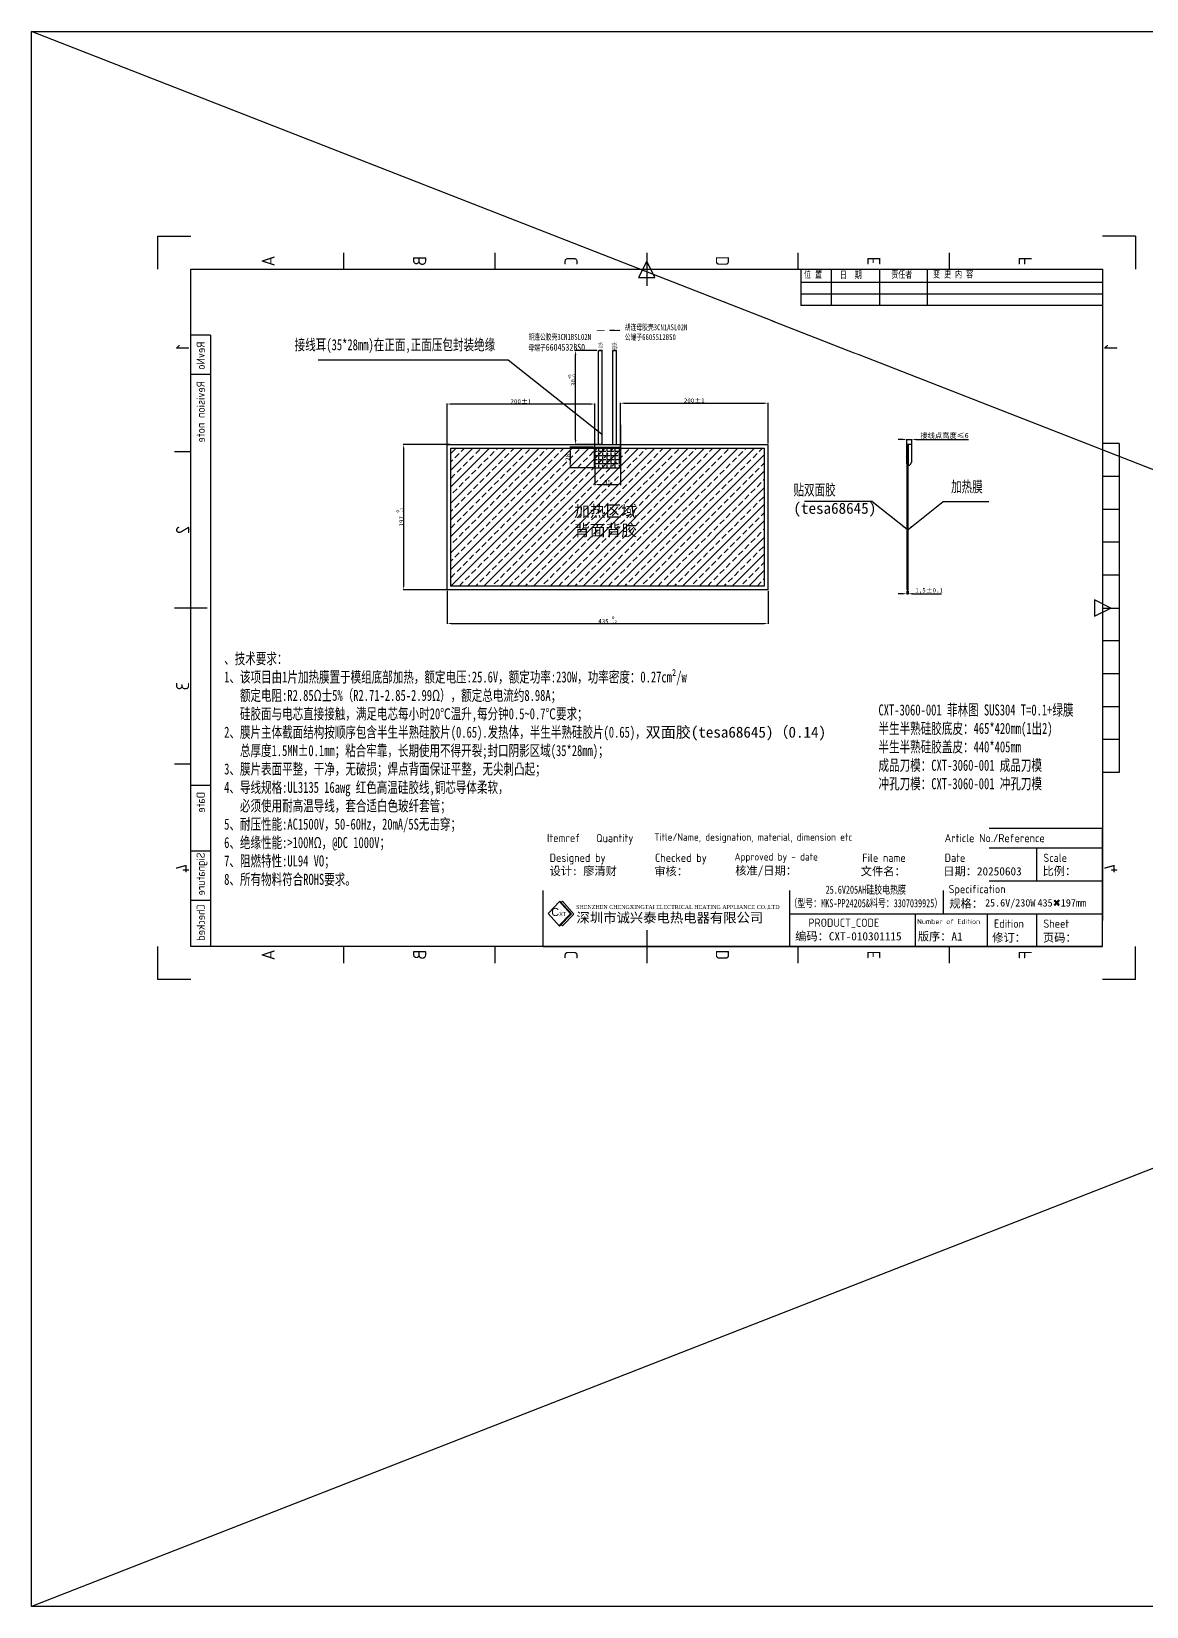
# Model space of a CAD drawing. Header units: millimetres. Extents: x -1327 to 8145, y -2943 to 1353.
# Drawn here: x 2679 to 4191, y -784 to 1353 of the extents above; entities that cross this region are included whole.
import ezdxf
from ezdxf.enums import TextEntityAlignment as Align

# ---------------------------------------------------------------- set-up
doc = ezdxf.new("R2010")
doc.units = ezdxf.units.MM
for name, color, linetype in [('7标注层', 7, 'Continuous'), ('FRAME 025', 7, 'Continuous'), ('FRAME 050', 6, 'Continuous'), ('FRAME 070', 5, 'Continuous'), ('FRAME 200', 8, 'Continuous'), ('发热膜', 7, 'Continuous'), ('标注', 2, 'Continuous')]:
    doc.layers.add(name, color=color, linetype=linetype)
doc.styles.add('10号', font='', dxfattribs={"width": 0.7, "height": 15})
doc.styles.add('ISO Proportional', font='isocp.shx')
doc.styles.get("Standard").update_dxf_attribs({"font": ''})
doc.styles.add('工程字', font='', dxfattribs={"width": 0.7, "height": 6})
doc.styles.add('标准', font='', dxfattribs={"width": 0.667})
doc.styles.add('标注', font='STFANGSO.TTF', dxfattribs={"width": 0.7, "height": 10})
doc.styles.get('10号').set_extended_font_data('SimSun')
doc.styles.get('Standard').set_extended_font_data('SimSun')
doc.styles.get('工程字').set_extended_font_data('SimSun')
doc.styles.get('标准').set_extended_font_data('宋体')
doc.dimstyles.new('ISO-25', dxfattribs={"dimscale": 0.5, "dimtxt": 18, "dimasz": 15, "dimexe": 1.25, "dimexo": 3, "dimtad": 1, "dimtoh": 1, "dimdec": 5, "dimtxsty": 'Standard', "dimcen": 2.5, "dimadec": 0, "dimazin": 0, "dimtfac": 1, "dimtmove": 0, "dimatfit": 3, "dimfxl": 1, "dimarcsym": 0})

# ---------------------------------------------------------------- blocks, each defined once
blk = doc.blocks.new('*D1')
at = {"color": 0, "lineweight": -2}
for p, q in [((3242.8, 793.9), (3242.8, 847.8)), ((3436.8, 847.2), (3248.8, 847.2)), ((3442.8, 776.4), (3442.8, 847.8))]:
    blk.add_line(p, q, dxfattribs=at)
at = {"color": 0}
for points in [[(3248.8, 848.2), (3248.8, 846.2), (3242.8, 847.2)], [(3436.8, 846.2), (3436.8, 848.2), (3442.8, 847.2)]]:
    blk.add_solid(points, dxfattribs=at)
at = {"layer": 'Defpoints', "color": 0}
for p in [(3242.8, 847.2), (3242.8, 792.4), (3442.8, 774.9)]:
    blk.add_point(p, dxfattribs=at)
at = {"color": 0, "insert": (3342.8, 850.7), "char_height": 6, "attachment_point": 5}
blk.add_mtext('200%%P1', dxfattribs=at)
blk = doc.blocks.new('*D2')
at = {"color": 0, "lineweight": -2}
for p, q in [((3477.8, 776.4), (3477.8, 849)), ((3483.8, 848.3), (3671.8, 848.3)), ((3677.8, 793.9), (3677.8, 849))]:
    blk.add_line(p, q, dxfattribs=at)
at = {"color": 0}
for points in [[(3483.8, 849.3), (3483.8, 847.3), (3477.8, 848.3)], [(3671.8, 847.3), (3671.8, 849.3), (3677.8, 848.3)]]:
    blk.add_solid(points, dxfattribs=at)
at = {"layer": 'Defpoints', "color": 0}
for p in [(3677.8, 848.3), (3677.8, 792.4), (3477.8, 774.9)]:
    blk.add_point(p, dxfattribs=at)
at = {"color": 0, "insert": (3577.8, 851.9), "char_height": 6, "attachment_point": 5}
blk.add_mtext('200%%P1', dxfattribs=at)
blk = doc.blocks.new('*D3')
at = {"color": 0, "lineweight": -2}
for p, q in [((3477.8, 818.9), (3477.8, 737.4)), ((3442.8, 787.4), (3442.8, 737.4)), ((3448.8, 738), (3471.8, 738))]:
    blk.add_line(p, q, dxfattribs=at)
at = {"color": 0}
for points in [[(3448.8, 739), (3448.8, 737), (3442.8, 738)], [(3471.8, 737), (3471.8, 739), (3477.8, 738)]]:
    blk.add_solid(points, dxfattribs=at)
at = {"layer": 'Defpoints', "color": 0}
for p in [(3477.8, 820.4), (3442.8, 788.9), (3477.8, 738)]:
    blk.add_point(p, dxfattribs=at)
at = {"color": 0, "insert": (3460.3, 741.3), "char_height": 6, "attachment_point": 5}
blk.add_mtext('35', dxfattribs=at)
blk = doc.blocks.new('*D4')
at = {"color": 0, "lineweight": -2}
for p, q in [((3246.3, 792.4), (3183.2, 792.4)), ((3183.8, 786.4), (3183.8, 601.4)), ((3246.3, 595.4), (3183.2, 595.4))]:
    blk.add_line(p, q, dxfattribs=at)
at = {"color": 0}
for points in [[(3184.8, 786.4), (3182.8, 786.4), (3183.8, 792.4)], [(3182.8, 601.4), (3184.8, 601.4), (3183.8, 595.4)]]:
    blk.add_solid(points, dxfattribs=at)
at = {"layer": 'Defpoints', "color": 0}
for p in [(3247.8, 792.4), (3183.8, 595.4), (3247.8, 595.4)]:
    blk.add_point(p, dxfattribs=at)
at = {"color": 0, "insert": (3178.7, 693.9), "char_height": 6, "attachment_point": 5, "rotation": 90}
blk.add_mtext('197 {\\H0.7x;\\S0^ -2;}', dxfattribs=at)
blk = doc.blocks.new('*D5')
at = {"color": 0, "lineweight": -2}
for p, q in [((3441.3, 788.9), (3409, 788.9)), ((3409.6, 782.9), (3409.6, 766.9)), ((3441.3, 760.9), (3409, 760.9))]:
    blk.add_line(p, q, dxfattribs=at)
at = {"color": 0}
for points in [[(3410.6, 782.9), (3408.6, 782.9), (3409.6, 788.9)], [(3408.6, 766.9), (3410.6, 766.9), (3409.6, 760.9)]]:
    blk.add_solid(points, dxfattribs=at)
at = {"layer": 'Defpoints', "color": 0}
for p in [(3442.8, 788.9), (3409.6, 760.9), (3442.8, 760.9)]:
    blk.add_point(p, dxfattribs=at)
at = {"color": 0, "insert": (3406.3, 774.9), "char_height": 6, "attachment_point": 5, "rotation": 90}
blk.add_mtext('28', dxfattribs=at)
blk = doc.blocks.new('*D6')
at = {"color": 0, "lineweight": -2}
for p, q in [((3242.8, 593.9), (3242.8, 548.9)), ((3677.8, 593.9), (3677.8, 548.9)), ((3248.8, 549.5), (3671.8, 549.5))]:
    blk.add_line(p, q, dxfattribs=at)
at = {"color": 0}
for points in [[(3248.8, 550.5), (3248.8, 548.5), (3242.8, 549.5)], [(3671.8, 548.5), (3671.8, 550.5), (3677.8, 549.5)]]:
    blk.add_solid(points, dxfattribs=at)
at = {"layer": 'Defpoints', "color": 0}
for p in [(3242.8, 595.4), (3677.8, 595.4), (3677.8, 549.5)]:
    blk.add_point(p, dxfattribs=at)
at = {"color": 0, "insert": (3460.3, 554.6), "char_height": 6, "attachment_point": 5}
blk.add_mtext('435 {\\H0.7x;\\S0^ -2;}', dxfattribs=at)
blk = doc.blocks.new('*D7')
at = {"color": 0, "lineweight": -2}
for p, q in [((3445.5, 919.8), (3416.3, 919.8)), ((3416.9, 798.4), (3416.9, 913.8)), ((3451.5, 792.4), (3416.3, 792.4))]:
    blk.add_line(p, q, dxfattribs=at)
at = {"color": 0}
for points in [[(3417.9, 913.8), (3415.9, 913.8), (3416.9, 919.8)], [(3415.9, 798.4), (3417.9, 798.4), (3416.9, 792.4)]]:
    blk.add_solid(points, dxfattribs=at)
at = {"layer": 'Defpoints', "color": 0}
for p in [(3416.9, 919.8), (3447, 919.8), (3453, 792.4)]:
    blk.add_point(p, dxfattribs=at)
at = {"color": 0, "insert": (3411.8, 879.6), "char_height": 6, "attachment_point": 5, "rotation": 90}
blk.add_mtext('30{\\H0.7x;\\S+5^ -0;}', dxfattribs=at)
blk = doc.blocks.new('*D8')
at = {"color": 0, "lineweight": -2}
for p, q in [((3860.2, 589.9), (3854.2, 589.9)), ((3866.2, 593.9), (3866.2, 589.3)), ((3866.2, 589.9), (3867.7, 589.9)), ((3867.7, 593.9), (3867.7, 589.3)), ((3873.7, 589.9), (3912.9, 589.9))]:
    blk.add_line(p, q, dxfattribs=at)
at = {"color": 0}
for points in [[(3860.2, 588.9), (3860.2, 590.9), (3866.2, 589.9)], [(3873.7, 590.9), (3873.7, 588.9), (3867.7, 589.9)]]:
    blk.add_solid(points, dxfattribs=at)
at = {"layer": 'Defpoints', "color": 0}
for p in [(3866.2, 595.4), (3867.7, 595.4), (3867.7, 589.9)]:
    blk.add_point(p, dxfattribs=at)
at = {"color": 0, "insert": (3896.3, 593.9), "char_height": 6, "attachment_point": 5}
blk.add_mtext('1,5%%P0.1', dxfattribs=at)
blk = doc.blocks.new('*D9')
at = {"color": 0, "lineweight": -2}
for p, q in [((3860.2, 799.1), (3854.2, 799.1)), ((3866.2, 765.9), (3866.2, 799.8)), ((3866.2, 799.1), (3872.7, 799.1)), ((3872.7, 772.7), (3872.7, 799.8)), ((3878.7, 799.1), (3949.6, 799.1))]:
    blk.add_line(p, q, dxfattribs=at)
at = {"color": 0}
for points in [[(3860.2, 798.1), (3860.2, 800.1), (3866.2, 799.1)], [(3878.7, 800.1), (3878.7, 798.1), (3872.7, 799.1)]]:
    blk.add_solid(points, dxfattribs=at)
at = {"layer": 'Defpoints', "color": 0}
for p in [(3872.7, 799.1), (3872.7, 771.2), (3866.2, 764.4)]:
    blk.add_point(p, dxfattribs=at)
at = {"color": 0, "insert": (3917.2, 804.1), "char_height": 6, "attachment_point": 5}
blk.add_mtext('{\\H1.166667x;接线点高度≤6}', dxfattribs=at)

msp = doc.modelspace()

# ---------------------------------------------------------------- hatches: boundary and pattern name
h = msp.add_hatch()
h.set_pattern_fill('ANSI33', color=3, scale=2.5)
h.set_pattern_definition([(45, (3247.764, 600.354), (-11.2253, 11.2253), []), (45, (3258.99, 600.354), (-11.2253, 11.2253), [7.9375, -3.96875])])
h.paths.add_polyline_path([(3247.76392, 600.354362), (3672.76392, 600.354362), (3672.76392, 787.354362), (3247.76392, 787.354362)])
h.paths.add_polyline_path([(3505.204399, 656.57728), (3409.992108, 656.57728), (3409.992108, 713.733705), (3505.204399, 713.733705)], flags=24)
h = msp.add_hatch()
h.set_pattern_fill('ANGLE', color=6, scale=0.8)
h.set_pattern_definition([(0, (3442.764, 760.8624), (0, 5.588), [4.064, -1.524]), (90, (3442.764, 760.8624), (-5.588, 3e-16), [4.064, -1.524])])
h.paths.add_polyline_path([(3442.76392, 760.862449), (3477.76392, 760.862449), (3477.76392, 788.862449), (3442.76392, 788.862449)])

# ---------------------------------------------------------------- linework, layer by layer
at = {"color": 4}
for p, q in [((3445.651161, 946.001763), (3445.651161, 922.92627)), ((3456.151622, 946.001763), (3445.651161, 946.001763)), ((3445.651161, 946.001763), (3445.651161, 922.92627)), ((3456.151622, 946.001763), (3445.651161, 946.001763)), ((3450.901392, 943.867589), (3448.295036, 943.867589)), ((3448.295036, 943.867589), (3448.295036, 933.677559)), ((3450.901392, 943.867589), (3448.295036, 943.867589)), ((3448.295036, 943.867589), (3448.295036, 933.677559)), ((3450.901392, 943.867589), (3453.507747, 943.867589)), ((3450.901392, 943.867589), (3453.507747, 943.867589)), ((3453.507747, 943.867589), (3453.507747, 933.677559)), ((3453.507747, 943.867589), (3453.507747, 933.677559)), ((3456.151622, 946.001763), (3456.151622, 922.92627)), ((3456.151622, 946.001763), (3456.151622, 922.92627)), ((3463.20134, 946.259478), (3463.20134, 932.804944)), ((3463.20134, 946.259478), (3463.20134, 932.804944)), ((3469.961482, 946.985046), (3463.926908, 946.985046)), ((3469.961482, 946.985046), (3463.926908, 946.985046)), ((3465.614486, 937.413544), (3465.614486, 946.259478)), ((3465.614486, 937.413544), (3465.614486, 946.259478)), ((3469.961482, 944.052253), (3467.099588, 944.052253)), ((3467.099588, 943.727594), (3467.099588, 944.052253)), ((3469.961482, 944.052253), (3467.099588, 944.052253)), ((3467.099588, 943.727594), (3467.099588, 944.052253)), ((3467.099588, 937.582139), (3467.099588, 943.727594)), ((3467.099588, 943.727594), (3469.961482, 943.727594)), ((3467.099588, 937.582139), (3467.099588, 943.727594)), ((3467.099588, 943.727594), (3469.961482, 943.727594)), ((3469.961482, 946.985046), (3475.996056, 946.985046)), ((3469.961482, 946.985046), (3475.996056, 946.985046)), ((3469.961482, 944.052253), (3472.823376, 944.052253)), ((3469.961482, 944.052253), (3472.823376, 944.052253)), ((3472.823376, 943.727594), (3469.961482, 943.727594)), ((3472.823376, 943.727594), (3469.961482, 943.727594)), ((3472.823376, 943.727594), (3472.823376, 944.052253)), ((3472.823376, 943.727594), (3472.823376, 944.052253)), ((3472.823376, 937.582139), (3472.823376, 943.727594)), ((3472.823376, 937.582139), (3472.823376, 943.727594)), ((3474.308479, 937.413544), (3474.308479, 946.259478)), ((3474.308479, 937.413544), (3474.308479, 946.259478)), ((3476.721624, 946.259478), (3476.721624, 932.804944)), ((3476.721624, 946.259478), (3476.721624, 932.804944)), ((3447.013486, 923.685948), (3445.651161, 923.685948)), ((3447.013486, 923.685948), (3445.651161, 923.685948)), ((3445.651161, 922.92627), (3445.651161, 920.920352)), ((3445.651161, 922.92627), (3445.651161, 920.920352)), ((3450.901392, 921.824862), (3446.752569, 921.824862)), ((3450.901392, 921.824862), (3446.752569, 921.824862)), ((3450.901392, 919.818944), (3446.752569, 919.818944)), ((3455.050214, 919.818944), (3446.752569, 919.818944)), ((3448.015407, 921.581545), (3446.968816, 921.581545)), ((3446.968816, 921.581545), (3446.968816, 919.818944)), ((3448.015407, 921.581545), (3446.968816, 921.581545)), ((3446.968816, 921.581545), (3446.968816, 919.818944)), ((3447.013486, 932.576151), (3447.013486, 923.685948)), ((3447.013486, 932.576151), (3447.013486, 923.685948)), ((3448.015407, 920.43126), (3448.015407, 921.581545)), ((3448.015407, 921.581545), (3450.901392, 921.581545)), ((3448.015407, 920.43126), (3448.015407, 921.581545)), ((3448.015407, 921.581545), (3450.901392, 921.581545)), ((3450.901392, 920.43126), (3448.015407, 920.43126)), ((3448.015407, 920.43126), (3448.015407, 919.818944)), ((3450.901392, 920.43126), (3448.015407, 920.43126)), ((3448.015407, 920.43126), (3448.015407, 919.818944)), ((3448.295036, 933.677559), (3448.114894, 933.677559)), ((3448.295036, 933.677559), (3448.114894, 933.677559)), ((3448.295036, 939.747934), (3450.901392, 939.747934)), ((3448.295036, 939.747934), (3450.901392, 939.747934)), ((3448.295036, 938.146097), (3450.901392, 938.146097)), ((3448.295036, 938.146097), (3450.901392, 938.146097)), ((3448.295036, 933.677559), (3450.901392, 933.677559)), ((3448.295036, 933.677559), (3450.901392, 933.677559)), ((3453.507747, 939.747934), (3450.901392, 939.747934)), ((3453.507747, 939.747934), (3450.901392, 939.747934)), ((3453.507747, 938.146097), (3450.901392, 938.146097)), ((3453.507747, 938.146097), (3450.901392, 938.146097)), ((3453.507747, 933.677559), (3450.901392, 933.677559)), ((3453.507747, 933.677559), (3450.901392, 933.677559)), ((3450.901392, 921.824862), (3455.050214, 921.824862)), ((3453.787376, 921.581545), (3450.901392, 921.581545)), ((3453.787376, 921.581545), (3450.901392, 921.581545)), ((3450.901392, 920.43126), (3453.787376, 920.43126)), ((3450.901392, 920.43126), (3453.787376, 920.43126)), ((3453.507747, 933.677559), (3453.68789, 933.677559)), ((3453.507747, 933.677559), (3453.68789, 933.677559)), ((3453.787376, 920.43126), (3453.787376, 921.581545)), ((3453.787376, 921.581545), (3454.833968, 921.581545)), ((3453.787376, 920.43126), (3453.787376, 921.581545)), ((3453.787376, 921.581545), (3454.833968, 921.581545)), ((3453.787376, 920.43126), (3453.787376, 919.818944)), ((3453.787376, 920.43126), (3453.787376, 919.818944)), ((3454.789298, 932.576151), (3454.789298, 923.685948)), ((3454.789298, 932.576151), (3454.789298, 923.685948)), ((3454.789298, 923.685948), (3456.151622, 923.685948)), ((3454.789298, 923.685948), (3456.151622, 923.685948)), ((3454.833968, 921.581545), (3454.833968, 919.818944)), ((3454.833968, 921.581545), (3454.833968, 919.818944)), ((3456.151622, 922.92627), (3456.151622, 920.920352)), ((3456.151622, 922.92627), (3456.151622, 920.920352)), ((3465.212373, 932.079376), (3463.926908, 932.079376)), ((3465.212373, 932.079376), (3463.926908, 932.079376)), ((3465.212373, 920.544512), (3465.212373, 932.079376)), ((3465.212373, 932.079376), (3469.961482, 932.079376)), ((3465.212373, 920.544512), (3465.212373, 932.079376)), ((3465.212373, 932.079376), (3469.961482, 932.079376)), ((3465.937941, 919.818944), (3473.985024, 919.818944)), ((3467.099588, 937.05076), (3465.97727, 937.05076)), ((3467.099588, 937.05076), (3465.97727, 937.05076)), ((3469.961482, 937.582139), (3467.099588, 937.582139)), ((3467.099588, 937.582139), (3467.099588, 937.05076)), ((3469.961482, 937.582139), (3467.099588, 937.582139)), ((3467.099588, 937.582139), (3467.099588, 937.05076)), ((3469.961482, 937.582139), (3472.823376, 937.582139)), ((3469.961482, 937.582139), (3472.823376, 937.582139)), ((3475.996056, 932.079376), (3469.961482, 932.079376)), ((3475.996056, 932.079376), (3469.961482, 932.079376)), ((3472.823376, 937.582139), (3472.823376, 937.05076)), ((3472.823376, 937.582139), (3472.823376, 937.05076)), ((3472.823376, 937.05076), (3473.945695, 937.05076)), ((3472.823376, 937.05076), (3473.945695, 937.05076)), ((3474.710592, 920.544512), (3474.710592, 932.079376)), ((3474.710592, 920.544512), (3474.710592, 932.079376))]:
    msp.add_line(p, q, dxfattribs=at)
for p, q in [((3452.901392, 919.818944), (3448.901392, 919.818944)), ((3866.245961, 595.354362), (3866.245961, 792.354362)), ((3867.745961, 792.354362), (3866.245961, 792.354362)), ((3867.745961, 595.354362), (3867.745961, 792.354362)), ((3872.745961, 769.357483), (3870.245961, 764.354362)), ((3442.76392, 760.862449), (3477.76392, 760.862449)), ((3866.245961, 764.354362), (3867.745961, 764.354362)), ((3866.245961, 595.354362), (3867.745961, 595.354362))]:
    msp.add_line(p, q)
at = {"lineweight": 9}
for p, q in [((3395.689611, 173.065931), (3379.690017, 156.370969)), ((3409.911021, 155.870462), (3394.979423, 172.324876)), ((3411.346195, 155.812592), (3395.689611, 173.065931)), ((3397.287141, 171.305475), (3398.966917, 172.695888)), ((3414.664898, 155.39693), (3398.966917, 172.695888)), ((3379.690017, 156.370969), (3395.259058, 138.942559)), ((3394.538199, 139.749507), (3409.911021, 155.870462)), ((3395.259058, 138.942559), (3411.346195, 155.812592)), ((3399.335737, 139.32176), (3414.664898, 155.39693)), ((3397.353453, 141.13888), (3399.335737, 139.32176))]:
    msp.add_line(p, q, dxfattribs=at)
for points in [[(3242.76392, 792.354362), (3677.76392, 792.354362), (3677.76392, 595.354362), (3242.76392, 595.354362), (3242.76392, 792.354362), (3442.76392, 792.354362)], [(3872.745961, 769.357483), (3872.745961, 792.354362), (3867.745961, 792.354362), (3867.745961, 764.354362), (3870.245961, 764.354362)], [(3247.76392, 787.354362), (3672.76392, 787.354362), (3672.76392, 600.354362), (3247.76392, 600.354362), (3247.76392, 787.354362)], [(3442.76392, 760.862449), (3442.76392, 788.862449), (3477.76392, 788.862449), (3477.76392, 760.862449)]]:
    msp.add_lwpolyline(points)
at = {"color": 4}
for centre, radius, start, end in [((3463.926908, 946.259478), 0.725568, 90, 180), ((3463.926908, 946.259478), 0.725568, 90, 180), ((3466.340054, 946.259478), 0.725568, 90, 180), ((3466.340054, 946.259478), 0.725568, 90, 180), ((3473.582911, 946.259478), 0.725568, 0, 90), ((3473.582911, 946.259478), 0.725568, 0, 90), ((3475.996056, 946.259478), 0.725568, 0, 90), ((3475.996056, 946.259478), 0.725568, 0, 90), ((3446.752569, 922.92627), 1.101408, 180, 270), ((3446.752569, 922.92627), 1.101408, 180, 270), ((3446.752569, 920.920352), 1.101408, 180, 270), ((3446.752569, 920.920352), 1.101408, 180, 270), ((3448.114894, 932.576151), 1.101408, 90, 180), ((3448.114894, 932.576151), 1.101408, 90, 180), ((3453.68789, 932.576151), 1.101408, 0, 90), ((3453.68789, 932.576151), 1.101408, 0, 90), ((3455.050214, 922.92627), 1.101408, 270, 0), ((3455.050214, 922.92627), 1.101408, 270, 0), ((3455.050214, 920.920352), 1.101408, 270, 0), ((3455.050214, 920.920352), 1.101408, 270, 0), ((3463.926908, 932.804944), 0.725568, 180, 270), ((3463.926908, 932.804944), 0.725568, 180, 270), ((3465.937941, 920.544512), 0.725568, 180, 270), ((3465.937941, 920.544512), 0.725568, 180, 270), ((3465.97727, 937.413544), 0.362784, 180, 270), ((3465.97727, 937.413544), 0.362784, 180, 270), ((3473.945695, 937.413544), 0.362784, 270, 0), ((3473.945695, 937.413544), 0.362784, 270, 0), ((3473.985024, 920.544512), 0.725568, 270, 0), ((3473.985024, 920.544512), 0.725568, 270, 0), ((3475.996056, 932.804944), 0.725568, 270, 0), ((3475.996056, 932.804944), 0.725568, 270, 0)]:
    msp.add_arc(centre, radius, start, end, dxfattribs=at)
at = {"layer": 'FRAME 050'}
for p, q in [((3102.787092, 1030.076166), (3102.787092, 1052.389851)), ((3308.072988, 1030.076166), (3308.072988, 1052.389851)), ((3513.358885, 1052.389851), (3513.358885, 1007.762482)), ((3718.644781, 1030.076166), (3718.644781, 1052.389851)), ((3923.930677, 1030.076166), (3923.930677, 1052.389851)), ((3513.358885, 1041.233009), (3502.202042, 1018.919324)), ((3524.515727, 1018.919324), (3513.358885, 1041.233009)), ((3502.202042, 1018.919324), (3524.515727, 1018.919324)), ((4153.761627, 793.648982), (4153.761627, 347.375294)), ((4153.761627, 436.630031), (4131.447942, 436.630031)), ((4153.761627, 392.002663), (4131.447942, 392.002663)), ((2895.269827, 358.532136), (2872.956143, 358.532136)), ((4153.761627, 347.375294), (4131.447942, 347.375294)), ((3513.358885, 133.54148), (3513.358885, 88.914111)), ((3102.787092, 88.914111), (3102.787092, 111.227795)), ((3308.072988, 88.914111), (3308.072988, 111.227795)), ((3718.644781, 88.914111), (3718.644781, 111.227795)), ((3923.930677, 88.914111), (3923.930677, 111.227795))]:
    msp.add_line(p, q, dxfattribs=at)
for points in [[(4153.761627, 793.648982), (4131.447942, 793.648982)], [(2895.269827, 782.49214), (2872.956143, 782.49214)], [(4153.761627, 749.021613), (4131.447942, 749.021613)], [(4153.761627, 704.394244), (4131.447942, 704.394244)], [(4153.761627, 659.766875), (4131.447942, 659.766875)], [(4153.761627, 615.139507), (4131.447942, 615.139507)], [(2917.583511, 570.512138), (2872.956143, 570.512138)], [(4131.447942, 570.512138), (4153.761627, 570.512138)], [(4153.761627, 525.884769), (4131.447942, 525.884769)], [(4153.761627, 481.2574), (4131.447942, 481.2574)]]:
    msp.add_lwpolyline(points, dxfattribs=at)
msp.add_lwpolyline([(4120.2911, 581.66898), (4120.2911, 559.355296), (4142.604784, 570.512138)], close=True, dxfattribs=at)
at = {"layer": 'FRAME 070'}
for p, q in [((2895.269827, 111.227795), (2895.269827, 1030.076166)), ((2895.269827, 1030.076166), (4131.447942, 1030.076166)), ((3722.117057, 1030.076166), (3722.117057, 980.802025)), ((3763.621671, 1030.076166), (3763.621671, 980.802025)), ((3829.088538, 1030.076166), (3829.088538, 980.802025)), ((3893.540417, 1030.076166), (3893.540417, 980.802025)), ((4131.447942, 1030.076166), (4131.447942, 146.552134)), ((4131.447942, 1012.053999), (3722.117057, 1012.053999)), ((4131.447942, 996.428012), (3722.117057, 996.428012)), ((4131.447942, 980.802025), (3722.117057, 980.802025)), ((2922.046248, 940.821429), (2922.046248, 111.227795)), ((2922.046248, 329.901902), (2895.269827, 329.901902)), ((3372.782673, 111.227795), (3372.782673, 271.886323)), ((3372.782673, 271.886323), (4131.447942, 271.886323)), ((3439.723726, 245.109902), (3439.723726, 271.886323)), ((3515.590253, 245.109902), (3515.590253, 271.886323)), ((3908.311098, 245.109902), (3908.311098, 271.886323)), ((4131.447942, 111.227795), (4131.447942, 271.886323)), ((2922.046248, 240.647165), (2895.269827, 240.647165)), ((3372.782673, 245.109902), (4131.447942, 245.109902)), ((3515.590253, 200.482533), (3515.590253, 245.109902)), ((3627.158675, 200.482533), (3627.158675, 245.109902)), ((3796.742676, 200.482533), (3796.742676, 245.109902)), ((3908.311098, 200.482533), (3908.311098, 245.109902)), ((4042.193205, 200.482533), (4042.193205, 245.109902)), ((3372.782673, 200.482533), (4131.447942, 200.482533)), ((3707.487939, 111.227795), (3707.487939, 200.482533)), ((3915.89532, 155.855164), (3915.89532, 200.482533)), ((2922.046248, 173.706112), (2895.269827, 173.706112)), ((3707.487939, 155.855164), (4131.447942, 155.855164)), ((3877.950761, 111.227795), (3877.950761, 155.855164)), ((3975.252151, 111.227795), (3975.252151, 155.855164)), ((4042.193205, 111.227795), (4042.193205, 155.855164)), ((4131.447942, 111.227795), (2895.269827, 111.227795)), ((3372.782673, 111.227795), (4131.447942, 111.227795))]:
    msp.add_line(p, q, dxfattribs=at)
for points in [[(2922.046248, 940.821429), (2895.269827, 940.821429)], [(2922.046248, 887.268586), (2895.269827, 887.268586)]]:
    msp.add_lwpolyline(points, dxfattribs=at)
at = {"layer": 'FRAME 200'}
for p, q in [((2850.642458, 1030.076166), (2850.642458, 1074.703535)), ((2850.642458, 1074.703535), (2895.269827, 1074.703535)), ((4176.075311, 1074.703535), (4131.447942, 1074.703535)), ((4176.075311, 1074.703535), (4176.075311, 1030.076166)), ((2850.642458, 66.600426), (2850.642458, 111.227795)), ((4176.075311, 66.600426), (4176.075311, 111.227795)), ((2895.269827, 66.600426), (2850.642458, 66.600426)), ((4176.075311, 66.600426), (4131.447942, 66.600426))]:
    msp.add_line(p, q, dxfattribs=at)

# ---------------------------------------------------------------- texts
at = {"color": 4, "style": '标准', "width": 0.667}
for s, height, p in [('公头', 4.7580826, (3453.203334, 922.73217)), ('公头', 4.7580826, (3453.203334, 922.73217)), ('母头', 5.9476032, (3472.863921, 920.330728)), ('母头', 5.9476032, (3472.863921, 920.330728))]:
    msp.add_text(s, height=height, rotation=810, dxfattribs=at).set_placement(p)
at = {"color": 3, "char_height": 15, "width": 600, "attachment_point": 1, "style": '工程字'}
for s, insert in [('接线耳(35*28mm)在正面,正面压包封装绝缘', (3035.991569, 935.21134)), ('贴双面胶\\P{\\W1;(tesa68645)}', (3712.274806, 738.353225)), ('加热膜', (3925.924085, 742.678625))]:
    msp.add_mtext(s, dxfattribs=dict(at, insert=insert))
at = {"insert": (3383.944405, 163.747949), "char_height": 12.85973911, "width": 24.45357531, "attachment_point": 1}
msp.add_mtext('{\\fFZShuTi|b0|i0|c134|p2;\\H0.8571x;C\\H0.5x;XT}', dxfattribs=at)
at = {"layer": '7标注层', "insert": (3392.785739, 709.833705), "char_height": 15.6, "attachment_point": 1}
msp.add_mtext_dynamic_manual_height_columns('\\pxqc;加热区域\\P背面背胶', width=129.62502834, gutter_width=66.3, heights=[-49.356425], dxfattribs=at)
at = {"layer": 'FRAME 025', "style": 'ISO Proportional', "text_generation_flag": 2}
for s, p in [('RevNo', (2908.658038, 931.895955)), ('Revision note', (2908.658038, 878.343113)), ('Date', (2908.658038, 320.976429)), ('Signature', (2908.658038, 239.036126)), ('Checked', (2908.658038, 168.872995))]:
    msp.add_text(s, height=11.1568422, rotation=450, dxfattribs=at).set_placement(p, align=Align.MIDDLE_LEFT)
at = {"layer": 'FRAME 025', "style": 'ISO Proportional'}
for s, height, p in [('Itemref', 11.1568422, (3378.189407, 258.749451)), ('Quantity', 11.1568422, (3444.722035, 258.498112)), ('Title/Name, designation, material, dimension etc', 10.04115798, (3523.623179, 259.836933)), ('Article No./Reference', 11.1568422, (3917.236572, 258.498112)), ('Designed by', 11.1568422, (3381.708147, 231.721691)), ('Checked by', 11.1568422, (3524.515727, 231.721691)), ('Approved by - date', 10.04115798, (3632.393816, 233.060512)), ('File name', 11.1568422, (3805.66815, 231.721691)), ('Date', 11.1568422, (3917.236572, 231.721691)), ('Scale', 11.1568422, (4051.118678, 231.721691)), ('Specification', 11.1568422, (3922.635478, 189.304025)), ('Number of Edition', 6.82210824, (3879.917839, 145.295777)), ('Edition', 11.1568422, (3984.177625, 142.466953)), ('Sheet', 11.1568422, (4051.118678, 142.466953))]:
    msp.add_text(s, height=height, rotation=360, dxfattribs=at).set_placement(p, align=Align.MIDDLE_LEFT)
at = {"layer": 'FRAME 025', "attachment_point": 1, "style": 'ISO Proportional'}
for s, insert, char_height, width in [('{\\fSimSun|b0|i0|c134|p2;设计: 廖清财}', (3381.708147, 219.449165), 11.1568422, 240.92192661), ('{\\fￋￎￌﾣﾤ|b0|i0|c134|p2;审核：}', (3523.611464, 219.003235), 11.1568422, 91.486106), ('{\\fSimSun|b0|i0|c134|p2;核准/日期：}', (3633.384503, 219.960829), 11.1568422, 175.29486886), ('{\\fￋￎￌﾣﾤ|b0|i0|c134|p2;文件名：}', (3803.540186, 219.003235), 11.1568422, 91.486106), ('{\\fSimSun|b0|i0|c134|p2;日期：\\C1;20250603}', (3915.396316, 219.003235), 11.1568422, 204.40667878), ('{\\fￋￎￌﾣﾤ|b0|i0|c134|p2;比例：}', (4049.994633, 219.316942), 11.1568422, 91.486106), ('{\\fￋￎￌﾣﾤ|b0|i0|c134|p2;规格：}', (3923.613306, 175.166061), 11.1568422, 91.486106), ('{\\fSimSun|b0|i0|c134|p2;\\C1;25.6V/230W\\f汉仪长仿宋体|b0|i0|c134|p2;\\W0.7;\\C256; \\fSimSun|b0|i0|c134|p2;\\W1;\\C1;435\\fMS Gothic|b0|i0|c134|p49;✖\\fSimSun|b0|i0|c134|p2;197mm}', (3972.039416, 175.697592), 10.041157976, 178.6144807), ('{\\fSimSun|b0|i0|c134|p2;编码：CXT-010301115}', (3714.623098, 130.850054), 11.1568422, 231.64191492), ('{\\fSimSun|b0|i0|c134|p2;版序：A1}', (3880.890831, 130.61031), 11.1568422, 114.41909971), ('{\\fￋￎￌﾣﾤ|b0|i0|c134|p2;修订：}', (3981.736348, 128.997494), 11.1568422, 91.486106), ('{\\fￋￎￌﾣﾤ|b0|i0|c134|p2;页码：}', (4050.585113, 129.010124), 11.1568422, 91.486106)]:
    msp.add_mtext(s, dxfattribs=dict(at, insert=insert, char_height=char_height, width=width))
at = {"layer": 'FRAME 025', "color": 5, "insert": (3417.734214, 167.627166), "char_height": 6.685673944, "width": 266.95171776, "attachment_point": 1}
msp.add_mtext('{\\fTimes New Roman|b0|i0|c0|p18;\\H0.7937x;SHENZHEN CHENGXINGTAI ELECTRICAL HEATING APPLIANCE CO.,LTD}', dxfattribs=at)
at = {"layer": 'FRAME 025', "color": 1, "insert": (3418.102063, 157.208488), "char_height": 13.92848738, "width": 265.30452158, "attachment_point": 1}
msp.add_mtext('{\\fSimSun|b0|i0|c134|p2;\\H0.9524x;深圳市诚兴泰电热电器有限公司}', dxfattribs=at)
at = {"layer": 'FRAME 025', "style": 'ISO Proportional', "flags": 8}
msp.add_attdef('PRODUCT_CODE', text='X', height=11.156842, rotation=360, dxfattribs=at).set_placement((3780.634986, 143.130012), align=Align.MIDDLE)
at = {"layer": 'FRAME 050', "style": 'ISO Proportional', "text_generation_flag": 2}
for s, p in [('A', (3000.144144, 1041.233009)), ('B', (3205.43004, 1041.233009)), ('C', (3410.715936, 1041.233009)), ('D', (3616.001833, 1041.233009)), ('E', (3821.287729, 1041.233009)), ('F', (4026.573626, 1041.233009)), ('1', (2884.112985, 924.086166)), ('1', (4142.604784, 924.086166)), ('2', (2884.112985, 676.502139)), ('3', (2884.112985, 464.522137)), ('4', (2884.112985, 217.217796)), ('4', (4142.604784, 217.217796)), ('A', (3000.144144, 100.070953)), ('B', (3205.43004, 100.070953)), ('C', (3410.715936, 100.070953)), ('D', (3616.001833, 100.070953)), ('E', (3821.287729, 100.070953)), ('F', (4026.573626, 100.070953))]:
    msp.add_text(s, height=17.850948, rotation=450, dxfattribs=at).set_placement(p, align=Align.MIDDLE)
at = {"layer": '标注', "char_height": 9.6395117, "attachment_point": 1, "style": '标注'}
for s, insert, width in [('位 置', (3726.662468, 1027.968736), 189.18758737), ('日  期', (3775.094395, 1027.521469), 83.57190328), ('责任者', (3844.982812, 1027.903008), 191.23233227), ('变 更 内 容', (3901.585489, 1028.4303), 176.65436294)]:
    msp.add_mtext(s, dxfattribs=dict(at, insert=insert, width=width))

# ---------------------------------------------------------------- dimensions: what is measured, and where the dimension line sits
for base, p1, p2, text, override, picture, middle in [((3242.76392, 847.178406), (3442.76392, 774.862449), (3242.76392, 792.354362), '<>%%P1', {"dimtxt": 12, "dimasz": 12, "dimtxsty": 'Standard'}, '*D1', (3342.76392, 850.725543)), ((3677.76392, 848.326799), (3477.76392, 774.862449), (3677.76392, 792.354362), '<>%%P1', {"dimtxt": 12, "dimasz": 12, "dimtxsty": 'Standard'}, '*D2', (3577.76392, 851.873936)), ((3872.745961, 799.125685), (3866.245961, 764.354362), (3872.745961, 771.201575), '{\\H1.166667x;接线点高度≤6}', {"dimtxt": 12, "dimasz": 12, "dimtxsty": 'Standard'}, '*D9', (3917.164616, 804.072264)), ((3867.745961, 589.938505), (3866.245961, 595.354362), (3867.745961, 595.354362), '<>%%P0.1', {"dimtxt": 12, "dimasz": 12}, '*D8', (3896.298685, 593.921396)), ((3677.76392, 549.475722), (3242.76392, 595.354362), (3677.76392, 595.354362), '<> {\\H0.7x;\\S0^ -2;}', {"dimtxt": 12, "dimasz": 12, "dimtxsty": 'Standard'}, '*D6', (3460.26392, 554.570904))]:
    dim = msp.add_linear_dim(base=base, p1=p1, p2=p2, text=text, dimstyle='ISO-25', override=override)
    dim.commit()
    dim.dimension.update_dxf_attribs({"geometry": picture, "text_midpoint": middle})
dim = msp.add_linear_dim(base=(3477.76392, 738.000497), p1=(3442.76392, 788.862449), p2=(3477.76392, 820.354362), dimstyle='ISO-25', override={"dimtxt": 12, "dimasz": 12})
dim.commit()
dim.dimension.update_dxf_attribs({"geometry": '*D3', "text_midpoint": (3460.26392, 738.000497), "dimtype": 160})
dim = msp.add_linear_dim(base=(3183.836914, 595.354362), p1=(3247.76392, 792.354362), p2=(3247.76392, 595.354362), angle=90, text='<> {\\H0.7x;\\S0^ -2;}', dimstyle='ISO-25', override={"dimtxt": 12, "dimasz": 12, "dimtxsty": 'Standard'})
dim.commit()
dim.dimension.update_dxf_attribs({"geometry": '*D4', "text_midpoint": (3178.741732, 693.854362)})
dim = msp.add_linear_dim(base=(3409.589528, 760.862449), p1=(3442.76392, 788.862449), p2=(3442.76392, 760.862449), angle=90, dimstyle='ISO-25', override={"dimtxt": 12, "dimasz": 12})
dim.commit()
dim.dimension.update_dxf_attribs({"geometry": '*D5', "text_midpoint": (3406.277028, 774.862449)})

# ---------------------------------------------------------------- leaders
for points in [[(3866.245961, 677.17344), (3818.674649, 715.020692), (3727.205924, 715.020692)], [(3867.745961, 677.17344), (3915.317274, 715.020692), (3977.060242, 715.020692)]]:
    msp.add_leader(points, dimstyle='ISO-25', override={"dimtxt": 12, "dimasz": 12})

# ---------------------------------------------------------------- next in the draw order: texts
at = {"color": 1, "insert": (3352.93855, 942.275707, -410275.10988), "char_height": 8, "width": 600, "attachment_point": 1, "style": '工程字', "bg_fill": 2}
msp.add_mtext('胡连公胶壳3CN1BSL02N\\P母端子{\\H1.167x;6604532BS0}', dxfattribs=at)
at = {"insert": (2940.453862, 509.457698), "char_height": 14.9688, "width": 1029.43775946, "attachment_point": 1, "style": '标注', "bg_fill": 2}
msp.add_mtext('、技术要求：^J1、该项目由1片加热膜置于模组底部加热，额定电压:25.6V，额定功率:230W，功率密度：0.27cm²/w\\P\\pxt20;   额定电阻:R2.85Ω士5%（{\\fSimSun|b0|i0|c134|p2;\\C1;R2.71-2.85-2.99Ω}），额定总电流约8.98A；\\P\\ptz;   硅胶面与电芯直接接触，满足电芯每小时20℃温升,每分钟0.5~0.7℃要求；\\P2、膜片主体截面结构按顺序包含半生半熟硅胶片(0.65).发热体，半生半熟硅胶片(0.65)，{\\fSimSun|b0|i0|c134|p2;\\W1;\\C0;双面胶(tesa68645)（0.14)}^J   总厚度1.5MM±0.1mm；粘合牢靠，长期使用不得开裂;封口阴影区域(35*28mm)；^J3、膜片表面平整，干净，无破损；{\\C0;焊点背面保证平整，无尖刺凸起；}^J4、导线规格:UL3135 16awg 红色高温硅胶线,铜芯导体柔软，\\P   必须使用耐高温导线，套合适白色玻纤套管{\\C0;；^J5、耐压性能:AC1500V，50-60Hz，20mA/5S无击穿；\\P6、绝缘性能:>100MΩ，@DC 1000V；^J7、阻燃特性:UL94 VO；^J8、所有物料符合ROHS要求。}', dxfattribs=at)

# ---------------------------------------------------------------- next in the draw order: linework, layer by layer
for p, q in [((3447.975803, 792.354362), (3447.975803, 919.818944)), ((3447.975803, 919.818944), (3452.975803, 919.818944)), ((3448.401392, 919.818944), (3453.401392, 919.818944)), ((3452.901392, 919.818944), (3448.901392, 919.818944)), ((3452.975803, 792.354362), (3452.975803, 919.818944)), ((3467.461482, 792.354362), (3467.461482, 919.818944))]:
    msp.add_line(p, q)

# ---------------------------------------------------------------- next in the draw order: texts
at = {"color": 1, "insert": (3483.615102, 955.332478), "char_height": 8, "width": 600, "attachment_point": 1, "style": '工程字', "bg_fill": 2}
msp.add_mtext('胡连母胶壳3CN1ASL02N\\P公端子6605512BS0', dxfattribs=at)
at = {"layer": 'FRAME 025', "insert": (3810.384183, 178.587404), "char_height": 11, "width": 242.66603831, "attachment_point": 5, "style": '工程字'}
msp.add_mtext('{\\C1;25.6V205AH硅胶电热膜\\P（型号：MKS-PP24205&料号：3307039925）}', dxfattribs=at)
at = {"layer": '发热膜', "insert": (3827.572664, 439.811898), "char_height": 15, "attachment_point": 1, "style": '10号'}
msp.add_mtext_dynamic_manual_height_columns('CXT-3060-001 菲林图 SUS304 T=0.1+绿膜\\P半生半熟硅胶底皮：465*420mm(1出2)\\P半生半熟硅胶盖皮：440*405mm\\P成品刀模：CXT-3060-001 成品刀模\\P冲孔刀模：CXT-3060-001 冲孔刀模', width=779.55470358, gutter_width=75, heights=[-130.502793], dxfattribs=at)

# ---------------------------------------------------------------- next in the draw order: dimensions: what is measured, and where the dimension line sits
dim = msp.add_linear_dim(base=(3416.880293, 919.818944), p1=(3452.975803, 792.354362), p2=(3446.968816, 919.818944), angle=90, text='30{\\H0.7x;\\S+5^ -0;}', dimstyle='ISO-25', override={"dimtxt": 12, "dimasz": 12, "dimtxsty": 'Standard'})
dim.commit()
dim.dimension.update_dxf_attribs({"geometry": '*D7', "text_midpoint": (3416.880293, 879.569687), "dimtype": 160})

# ---------------------------------------------------------------- next in the draw order: leaders
msp.add_leader([(3452.019514, 806.354362), (3325.599939, 906.58387), (3067.965023, 906.58387)], dimstyle='ISO-25', override={"dimasz": 10, "dimgap": 0.625, "dimtad": 0})

# ---------------------------------------------------------------- next in the draw order: linework, layer by layer
for p in [(3467.461482, 919.818944), (3467.461482, 919.818944), (3472.461482, 792.354362)]:
    msp.add_line(p, (3472.461482, 919.818944))
msp.add_lwpolyline([(2679.264998, 1352.537311), (8144.570524, 1352.537311), (8144.570524, -783.806025), (2679.264998, -783.806025)], close=True)
at = {"layer": '标注'}
for p, q in [((8144.570524, -783.806025), (2679.264998, 1352.537311)), ((8144.570524, 1352.537311), (2679.264998, -783.806025))]:
    msp.add_line(p, q, dxfattribs=at)

doc.saveas('drawing.dxf')
